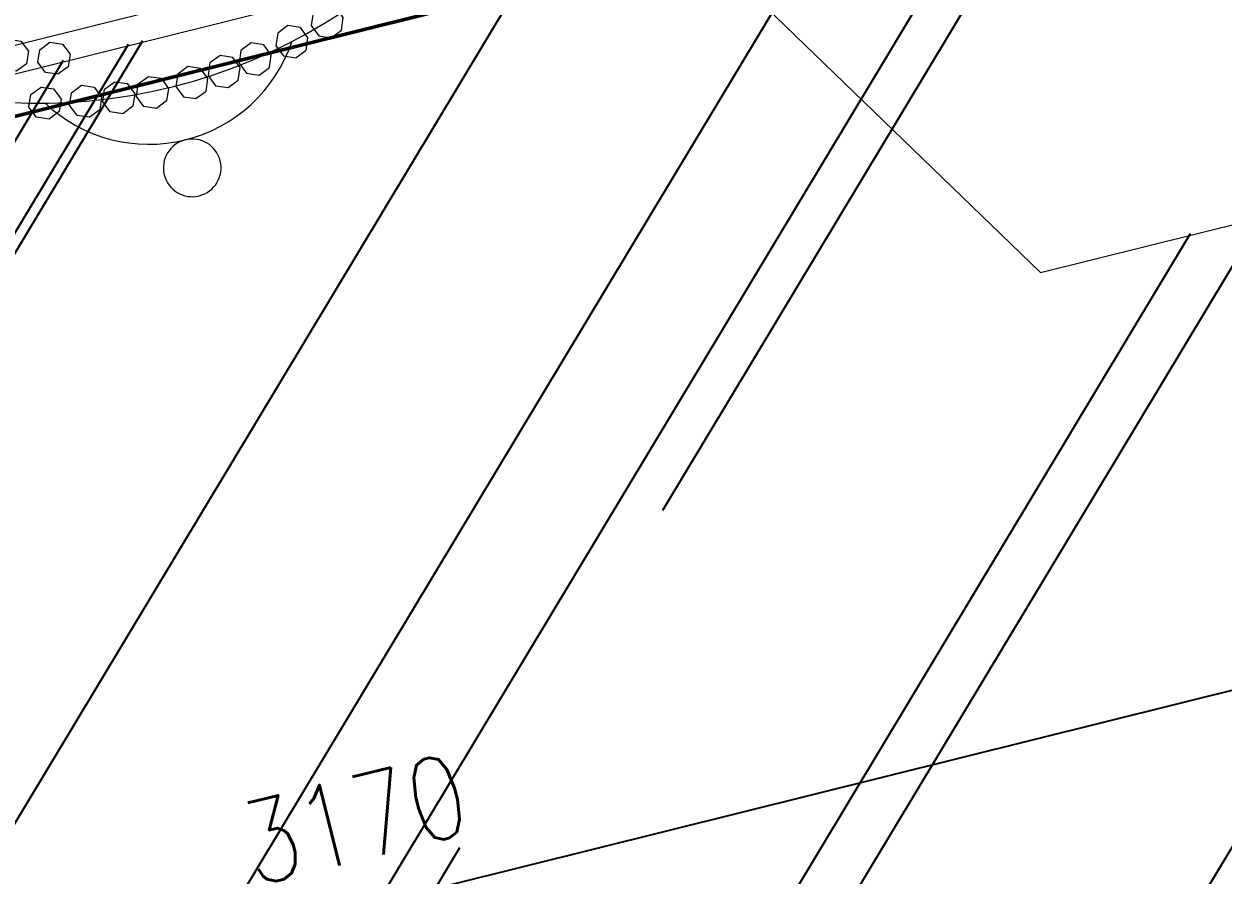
# Model space of a CAD drawing. Header units: inches. Extents: x 252212 to 296477, y 417293 to 492071.
# Drawn here: x 283935 to 284515, y 478074 to 478486 of the extents above; entities that cross this region are included whole.
import ezdxf

# ---------------------------------------------------------------- set-up
doc = ezdxf.new("R2010")
doc.units = ezdxf.units.IN
doc.header["$MEASUREMENT"] = 0
for name, color, linetype, lineweight in [('1', 1, 'Continuous', 50), ('A-Dim-ID', 9, 'Continuous', 20), ('Glass', 4, 'Continuous', 0), ('ID-NOTES', 3, 'Continuous', 0), ('Marble', 6, 'Continuous', 0)]:
    doc.layers.add(name, color=color, linetype=linetype, lineweight=lineweight)
for name, color, linetype in [('8', 8, 'Continuous'), ('ELECTRICAL', 10, 'Continuous'), ('MARBLE HATCH', 251, 'Continuous')]:
    doc.layers.add(name, color=color, linetype=linetype)
doc.styles.add('ST9', font='romans.shx', dxfattribs={"width": 0.8})
doc.styles.add('ZZ-Dim All', font='romans.shx', dxfattribs={"width": 0.8})
doc.dimstyles.new('DIM 0200', dxfattribs={"dimscale": 200, "dimtxt": 1, "dimasz": 0.8, "dimexe": 0.5, "dimexo": 1, "dimgap": 0.4, "dimtad": 1, "dimdec": 0, "dimrnd": 10, "dimdsep": 46, "dimtxsty": 'ZZ-Dim All', "dimblk1": 'ARCHTICK', "dimblk2": 'ARCHTICK', "dimsah": 1, "dimcen": 1, "dimdle": 0.5, "dimclrd": 256, "dimclre": 256, "dimclrt": 256, "dimadec": 0, "dimazin": 2, "dimtfac": 1, "dimtdec": 0, "dimtix": 1, "dimtmove": 2, "dimatfit": 2, "dimfxl": 1, "dimfxlon": 1, "dimtolj": 1, "dimtzin": 0, "dimlwd": -1, "dimlwe": -1, "dimarcsym": 0})
doc.dimstyles.new('DIM-20', dxfattribs={"dimscale": 1000, "dimtxt": 0.044, "dimasz": 0.035, "dimexe": 0.022, "dimexo": 0.022, "dimgap": 0.022, "dimtad": 1, "dimdec": 0, "dimzin": 0, "dimdsep": 46, "dimtxsty": 'ST9', "dimblk1": 'ARCHTICK', "dimblk2": 'ARCHTICK', "dimsah": 1, "dimcen": 0.088, "dimdle": 0.04, "dimclrd": 256, "dimclre": 256, "dimclrt": 3, "dimadec": 0, "dimazin": 0, "dimtfac": 1, "dimtdec": 0, "dimtix": 1, "dimtofl": 0, "dimtmove": 1, "dimatfit": 3, "dimldrblk": 'CLOSED', "dimfxl": 1, "dimtolj": 1, "dimtzin": 0, "dimarcsym": 0})

# ---------------------------------------------------------------- blocks, each defined once
blk = doc.blocks.new('crystal ch 21')
at = {"layer": 'Glass', "color": 193, "lineweight": 0}
for points in [[(38595.61, 39125.14), (38601.26, 39122.79), (38603.61, 39117.14), (38601.26, 39111.48), (38595.61, 39109.14), (38589.95, 39111.48), (38587.61, 39117.14), (38589.95, 39122.79)], [(38614.78, 39118.86), (38620.44, 39116.52), (38622.78, 39110.86), (38620.44, 39105.2), (38614.78, 39102.86), (38609.13, 39105.2), (38606.78, 39110.86), (38609.13, 39116.52)], [(38747.34, 39104.11), (38741.69, 39101.77), (38739.34, 39096.11), (38741.69, 39090.45), (38747.34, 39088.11), (38753, 39090.45), (38755.34, 39096.11), (38753, 39101.77)], [(38605.33, 39098.83), (38610.98, 39096.49), (38613.33, 39090.83), (38610.98, 39085.17), (38605.33, 39082.83), (38599.67, 39085.17), (38597.33, 39090.83), (38599.67, 39096.49)], [(38728.39, 39098.83), (38722.73, 39096.49), (38720.39, 39090.83), (38722.73, 39085.17), (38728.39, 39082.83), (38734.04, 39085.17), (38736.39, 39090.83), (38734.04, 39096.49)], [(38624.58, 39094.98), (38630.24, 39092.64), (38632.58, 39086.98), (38630.24, 39081.32), (38624.58, 39078.98), (38618.92, 39081.32), (38616.58, 39086.98), (38618.92, 39092.64)], [(38640.6, 39092.74), (38646.25, 39090.4), (38648.6, 39084.74), (38646.25, 39079.08), (38640.6, 39076.74), (38634.94, 39079.08), (38632.6, 39084.74), (38634.94, 39090.4)], [(38693.12, 39092.74), (38687.46, 39090.4), (38685.12, 39084.74), (38687.46, 39079.08), (38693.12, 39076.74), (38698.77, 39079.08), (38701.12, 39084.74), (38698.77, 39090.4)], [(38709.13, 39094.98), (38703.48, 39092.64), (38701.13, 39086.98), (38703.48, 39081.32), (38709.13, 39078.98), (38714.79, 39081.32), (38717.13, 39086.98), (38714.79, 39092.64)], [(38657.04, 39091.3), (38662.69, 39088.96), (38665.04, 39083.3), (38662.69, 39077.65), (38657.04, 39075.3), (38651.38, 39077.65), (38649.04, 39083.3), (38651.38, 39088.96)], [(38676.68, 39091.3), (38671.02, 39088.96), (38668.68, 39083.3), (38671.02, 39077.65), (38676.68, 39075.3), (38682.33, 39077.65), (38684.68, 39083.3), (38682.33, 39088.96)]]:
    blk.add_lwpolyline(points, close=True, dxfattribs=at)
for centre, radius, start, end in [((38666.86, 39348.43), 264.85, 201.27032, 270), ((38666.86, 39348.43), 264.85, 270, 338.72968), ((38666.86, 39130.27), 73.08, 212.65687, 270), ((38666.86, 39130.27), 73.08, 270, 327.34313), ((38666.86, 39043.23), 13.96, 90, 270), ((38666.86, 39043.23), 13.96, 270, 90)]:
    blk.add_arc(centre, radius, start, end, dxfattribs=at)
blk = doc.blocks.new('_ARCHTICK')
at = {"color": 0, "linetype": 'ByBlock', "const_width": 0.15}
blk.add_lwpolyline([(-0.5, -0.5), (0.5, 0.5)], dxfattribs=at)
blk = doc.blocks.new('*D150')
at = {"layer": 'A-Dim-ID', "lineweight": -2, "transparency": 16777216}
blk.add_line((282527.54, 477668.02), (285681.41, 478452.7), dxfattribs=at)
at = {"layer": 'Defpoints', "color": 0, "transparency": 16777216}
for p in [(285642.59, 478443.04, 0), (285642.59, 478443.04), (282566.35, 477677.68, 0)]:
    blk.add_point(p, dxfattribs=at)
at = {"layer": 'A-Dim-ID', "lineweight": -2, "transparency": 16777216, "xscale": 20, "yscale": 20, "zscale": 20}
for p, rotation in [((285642.59, 478443.04), 13.9714232829857), ((282566.35, 477677.68), 193.9714232829857)]:
    blk.add_blockref('_ARCHTICK', p, dxfattribs=dict(at, rotation=rotation))
at = {"layer": 'A-Dim-ID', "color": 3, "transparency": 16777216, "insert": (284094.33, 478101.11), "char_height": 40, "attachment_point": 5, "rotation": 13.97142, "style": 'ST9'}
blk.add_mtext('\\A1;3170', dxfattribs=at)
blk = doc.blocks.new('_CLOSED')
at = {"color": 0, "linetype": 'ByBlock'}
for p, q in [((-1, 0.167), (0, 0)), ((-1, 0.167), (-1, -0.167)), ((0, 0), (-1, -0.167)), ((0, 0), (-1, 0))]:
    blk.add_line(p, q, dxfattribs=at)

msp = doc.modelspace()

# ---------------------------------------------------------------- hatches: boundary and pattern name
at = {"layer": '8', "ltscale": 10}
h = msp.add_hatch(dxfattribs=at)
h.set_pattern_fill('AR-RROOF', color=256, scale=10, angle=58.97142, style=0)
h.set_pattern_definition([(58.971423, (204765.7, -75521.76), (70.38692, 609.76973), [3810, -508, 1270, -254]), (58.97142, (204831, -75166.8), (-420.40969, -43.52065), [762, -83.82, 1524, -190.5]), (58.971423, (204646.15, -75301.64), (534.997874, 1219.52907), [2032, -355.6, 1016, -254])])
h.paths.add_polyline_path([(285491.69, 478850.75), (282508.51, 478108.96), (282830.72, 476813.9), (285813.9, 477555.69)])

# ---------------------------------------------------------------- linework, layer by layer
at = {"layer": '1', "color": 4, "ltscale": 10, "elevation": 0}
msp.add_lwpolyline([(282532.95, 478093.59), (285477.21, 478826.12), (285789.61, 477570.47), (282845.35, 476837.94)], close=True, dxfattribs=at)
at = {"layer": 'Marble', "elevation": 0}
msp.add_lwpolyline([(282508.71, 478108.17), (285491.79, 478850.36), (285813.85, 477555.89), (282830.77, 476813.7)], close=True, dxfattribs=at)
at = {"layer": 'MARBLE HATCH', "lineweight": 0, "elevation": 0}
msp.add_lwpolyline([(282492.35, 478118.01), (285501.63, 478866.72), (285830.21, 477546.05), (282820.93, 476797.34)], close=True, dxfattribs=at)

# ---------------------------------------------------------------- block references
at = {"layer": 'ELECTRICAL', "rotation": 13.97142328298568}
msp.add_blockref('crystal ch 21', (255919.56, 431192.44, 0), dxfattribs=at)

# ---------------------------------------------------------------- dimensions: what is measured, and where the dimension line sits
at = {"layer": 'A-Dim-ID'}
dim = msp.add_linear_dim(base=(285642.59, 478443.04, 0), p1=(282566.35, 477677.68, 0), p2=(285642.59, 478443.04, 0), angle=13.97142, dimstyle='DIM-20', override={"dimtxt": 0.04, "dimasz": 0.02}, dxfattribs=at)
dim.commit()
dim.dimension.update_dxf_attribs({"geometry": '*D150', "text_midpoint": (284094.33, 478101.11, 0)})

# ---------------------------------------------------------------- leaders
at = {"layer": 'ID-NOTES'}
msp.add_leader([(284161.98, 478621.33, 0), (284426.34, 478365.57, 0), (286648.15, 478918.36, 0)], dimstyle='DIM 0200', override={"dimasz": 0.2, "dimtad": 0, "dimclrd": 8}, dxfattribs=at)

doc.saveas('drawing.dxf')
